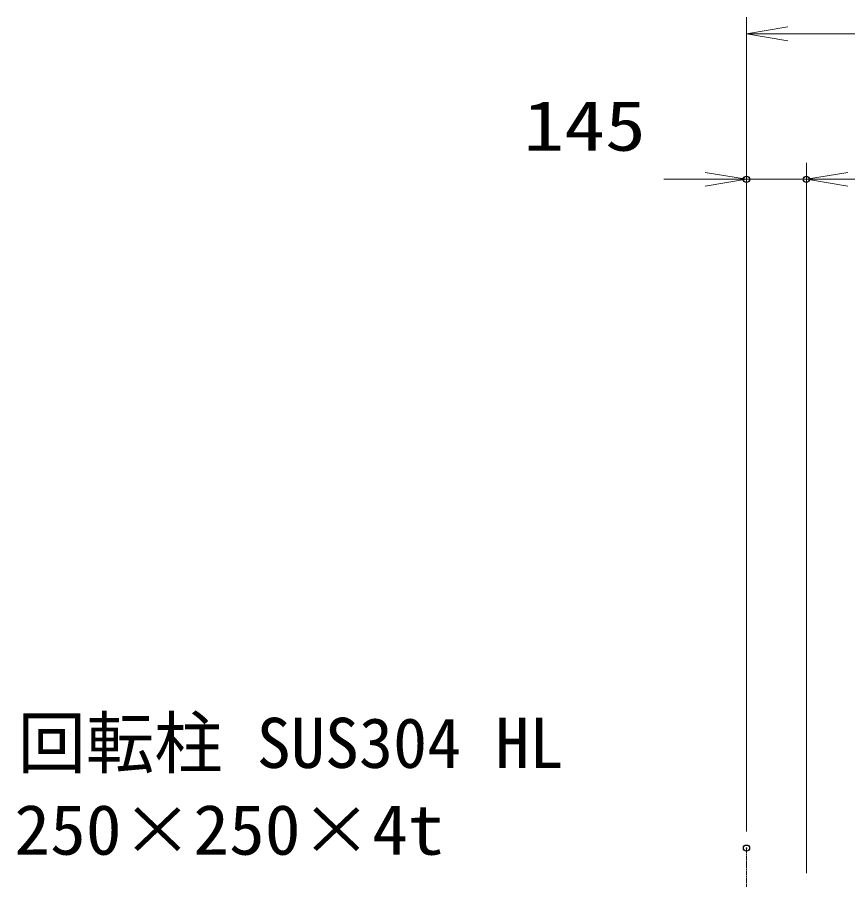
# Model space of a CAD drawing. Units: millimetres, scale not verified. Extents: x -11880 to 11880, y -8400 to 8400.
# Drawn here: x -7066 to -5057, y 570 to 2657 of the extents above; entities that cross this region are included whole.
import ezdxf
from ezdxf.enums import TextEntityAlignment as Align

# ---------------------------------------------------------------- set-up
doc = ezdxf.new("R2010")
doc.units = ezdxf.units.MM
doc.header["$LTSCALE"] = 30
doc.header["$PDMODE"] = 32
doc.header["$PDSIZE"] = 15
doc.linetypes.add('USER2', pattern=[18, 12, -1.5, 3, -1.5])
for name, color, linetype, lineweight in [('0-1_外形線', 7, 'Continuous', 35), ('0-2_0', 7, 'Continuous', 18), ('0-3_寸法線', 4, 'Continuous', 18), ('0-5_細線', 2, 'Continuous', 35), ('0-7_軸線', 200, 'USER2', 15)]:
    doc.layers.add(name, color=color, linetype=linetype, lineweight=lineweight)
doc.layers.add('0-4_Defpoints', color=7, linetype='Continuous')
doc.styles.add('ＭＳ ゴシック', font='')
doc.styles.get('ＭＳ ゴシック').set_extended_font_data('MS Gothic')

# ---------------------------------------------------------------- blocks, each defined once
blk = doc.blocks.new('_Open')
at = {"layer": '0-2_0', "color": 4}
blk.add_line((-30, 5), (0, 0), dxfattribs=at)
blk.add_lwpolyline([(-30, -5), (0, 0), (-30, 0)], dxfattribs=at)
blk = doc.blocks.new('A$C71ED2D51')
at = {"layer": '0-1_外形線'}
for p, q in [((-3750, 36000), (3750, 36000)), ((-4950, 33000), (-4170, 33000)), ((-4950, 29400), (-4950, 33000)), ((-4170, 33000), (-4170, 29400)), ((-3750, 32700), (-4170, 32700)), ((-4170, 29700), (-3750, 29700)), ((-4170, 29400), (-4950, 29400)), ((-3750, 9600), (-5700, 9600)), ((-6000, 9300), (-6000, 7350)), ((-5700, 7050), (-3750, 7050)), ((3750, 750), (-3750, 750)), ((-2097, 570), (-2097, 750)), ((2097, 570), (2097, 750))]:
    blk.add_line(p, q, dxfattribs=at)
for points in [[(-3750, 36000), (3750, 36000), (3750, 750), (-3750, 750)], [(-3750, 570), (3750, 570), (3750, 0), (-3750, 0)]]:
    blk.add_lwpolyline(points, close=True, dxfattribs=at)
for centre, start, end in [((-5700, 9300), 90, 180), ((-5700, 7350), 180, 270)]:
    blk.add_arc(centre, 300, start, end, dxfattribs=at)
at = {"layer": '0-5_細線'}
for p, q in [((3750, 29310), (-3750, 29310)), ((3750, 28950), (-3750, 28950))]:
    blk.add_line(p, q, dxfattribs=at)
blk.add_circle((-5250, 8700), 240, dxfattribs=at)
at = {"layer": '0-7_軸線'}
blk.add_line((0, 39009), (0, -27189), dxfattribs=at)
blk = doc.blocks.new('S50')
at = {"layer": '0-3_寸法線'}
for points in [[(2091679.1, 87833128.5), (2132656.7, 87833128.5), (2141676.2, 87813197.3), (2142913.1, 87810464.1)], [(2141220.7, 87812991.1), (2142913.1, 87810464.1), (2142131.8, 87813403.4)]]:
    blk.add_lwpolyline(points, dxfattribs=at)
at = {"layer": '0-3_寸法線', "color": 254, "style": 'ＭＳ ゴシック'}
blk.add_text('回転柱 SUS304 HL', height=3637, dxfattribs=at).set_placement((2091488.1, 87840829.1), align=Align.BOTTOM_LEFT)
at = {"layer": '0-3_寸法線', "color": 254, "style": 'ＭＳ ゴシック', "width": 1.05}
blk.add_text('250×250×4t', height=3637, dxfattribs=at).set_placement((2091247.1, 87834529.1), align=Align.BOTTOM_LEFT)

msp = doc.modelspace()

# ---------------------------------------------------------------- linework, layer by layer
at = {"layer": '0-3_寸法線'}
for p, q in [((-5301.96, 686.93), (-5301.96, 2657.2)), ((-5301.96, 2617.2), (5003.04, 2617.2)), ((-5301.96, 686.93), (-5301.96, 2305.19)), ((-5156.96, 586.63), (-5156.96, 2305.19)), ((-5156.96, 586.63), (-5156.96, 2305.19)), ((-5401.96, 2265.19), (-5501.96, 2265.19)), ((-5156.96, 2265.19), (-5301.96, 2265.19)), ((-156.96, 2265.19), (-5156.96, 2265.19))]:
    msp.add_line(p, q, dxfattribs=at)
at = {"layer": '0-4_Defpoints'}
for p in [(-5301.96, 2265.19), (-5156.96, 2265.19), (-5301.96, 646.93)]:
    msp.add_point(p, dxfattribs=at)

# ---------------------------------------------------------------- block references
at = {"layer": '0-1_外形線', "xscale": -0.03333333, "yscale": 0.03333333}
msp.add_blockref('A$C71ED2D51', (-5301.96, -653.37), dxfattribs=at)
at = {"layer": '0-3_寸法線', "xscale": 3.333333, "yscale": 3.333333, "rotation": 180}
for p in [(-5301.96, 2617.2), (-5156.96, 2265.19), (-5156.96, 2265.19)]:
    msp.add_blockref('_Open', p, dxfattribs=at)
at = {"layer": '0-3_寸法線'}
for name, p, xscale, yscale in [('_Open', (-5301.96, 2265.19), 3.333333, 3.333333), ('S50', (-76781.76, -2927222.78), 0.03333333, 0.03333333)]:
    msp.add_blockref(name, p, dxfattribs=dict(at, xscale=xscale, yscale=yscale))

# ---------------------------------------------------------------- texts
at = {"layer": '0-3_寸法線', "color": 254, "style": 'ＭＳ ゴシック', "width": 1.2}
msp.add_text('145', height=121.2, dxfattribs=at).set_placement((-5842.13, 2297.87), align=Align.BOTTOM_LEFT)

doc.saveas('drawing.dxf')
